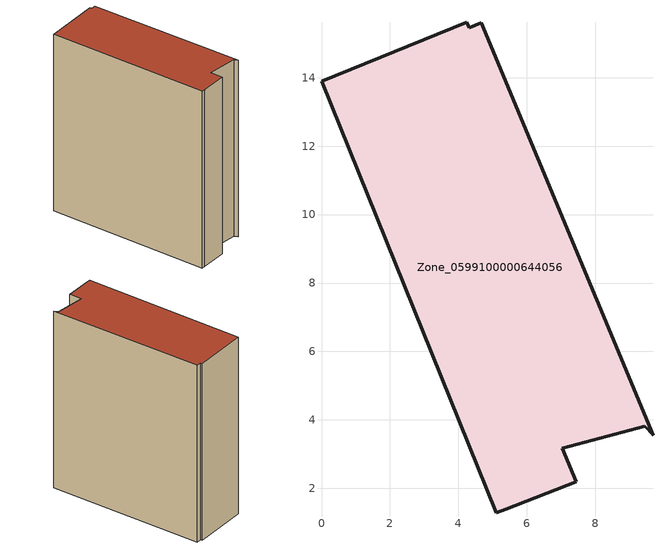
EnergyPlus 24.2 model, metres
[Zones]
Zone_0599100000644056
 floor ground (C_G): 4.32,15.46 4.67,15.61 9.69,3.55 9.45,3.81 7.03,3.17 7.44,2.2 5.38,1.38 5.1,1.29 0,13.9 4.25,15.62 z0
 wall outside (C_F): 5.1,1.29 5.38,1.38 7.44,2.2 7.03,3.17 9.45,3.81 9.69,3.55 4.67,15.61 4.32,15.46 4.25,15.62 0,13.9 5.1,1.29 z0:15.48
 roof outside (C_R): 4.67,15.61 4.32,15.46 4.25,15.62 0,13.9 5.1,1.29 5.38,1.38 7.44,2.2 7.03,3.17 9.45,3.81 9.69,3.55 z15.48
[BUILDING]
Pand.0599100000644056: North Axis=0; Terrain=City; Loads Convergence Tolerance Value=0.04; Temperature Convergence Tolerance Value=0.4; Solar Distribution=FullExterior; Maximum Number of Warmup Days=25; Minimum Number of Warmup Days=1
[Site:Location]
Rotterdam.The.Hague.AP_ZH_NLD Design_Conditions: Latitude=51.96; Longitude=4.45; Time Zone=1; Elevation=-4.5
[SITE:GROUNDTEMPERATURE:BUILDINGSURFACE]
18, 18, 18, 18, 18, 18, 18, 18, 18, 18, 18, 18
[MATERIAL] Thermal Absorptance=0.9; Solar Absorptance=0.7; Visible Absorptance=0.7
Name | Roughness | Thickness | Conductivity | Density | Specific Heat
G.TI.1946 | MediumSmooth | 0.15 | 1 | 540 | 1210
F.TI.1946 | Rough | 0.3 | 0.857143 | 1920 | 840
R.TI.1946 | MediumRough | 0.2 | 0.1 | 1500 | 1000
[CONSTRUCTION]
C_G: G.TI.1946
C_F: F.TI.1946
C_R: R.TI.1946
[ZONE]
Zone_0599100000644056: Type=1; Multiplier=1; Ceiling Height=Autocalculate; Volume=Autocalculate; Floor Area=autocalculate; Part of Total Floor Area=Yes
[ZONEINFILTRATION:DESIGNFLOWRATE]
Infil_Zone_0599100000644056: Zone or ZoneList or Space or SpaceList=Zone_0599100000644056; Schedule=AlwaysOn; Design Flow Rate Calculation Method=Flow/Area; Flow Rate per Floor Area=0.003; Constant Term Coefficient=1; Temperature Term Coefficient=0; Velocity Term Coefficient=0; Velocity Squared Term Coefficient=0
[HVACTEMPLATE:ZONE:IDEALLOADSAIRSYSTEM]
Zone_0599100000644056: Maximum Heating Supply Air Temperature=50; Minimum Cooling Supply Air Temperature=13; Maximum Heating Supply Air Humidity Ratio=0.0156; Minimum Cooling Supply Air Humidity Ratio=0.0077; Heating Limit=NoLimit; Cooling Limit=NoLimit; Dehumidification Control Type=ConstantSensibleHeatRatio; Cooling Sensible Heat Ratio=0.7; Dehumidification Setpoint=60; Humidification Control Type=None; Humidification Setpoint=30; Outdoor Air Method=None; Outdoor Air Flow Rate per Person=0.00944; Outdoor Air Flow Rate per Zone Floor Area=0; Outdoor Air Flow Rate per Zone=0; Demand Controlled Ventilation Type=None; Outdoor Air Economizer Type=NoEconomizer; Heat Recovery Type=None; Sensible Heat Recovery Effectiveness=0.7; Latent Heat Recovery Effectiveness=0.65
[ZONECONTROL:THERMOSTAT]
ThermostatControl_Zone_0599100000644056: Zone or ZoneList=Zone_0599100000644056; Control Type Schedule=DualSetpointControlType; Control 1=Thermostat_Zone_0599100000644056; Temperature Difference Between Cutout And Setpoint=0
[THERMOSTATSETPOINT:DUALSETPOINT]
Thermostat_Zone_0599100000644056: Heating Setpoint Temperature Schedule=HeatingSetpoint_Zone_0599100000644056; Cooling Setpoint Temperature Schedule=CoolingSetpoint_Zone_0599100000644056
[SCHEDULE:COMPACT]
HeatingSetpoint_Zone_0599100000644056: Through: 12/31, For: AllDays, Until: 24:00, 21
CoolingSetpoint_Zone_0599100000644056: Through: 12/31, For: AllDays, Until: 24:00, 24
DualSetpointControlType: Through: 12/31, For: AllDays, Until: 24:00, 4
AlwaysOn: Through: 12/31, For: AllDays, Until: 24:00, 1
